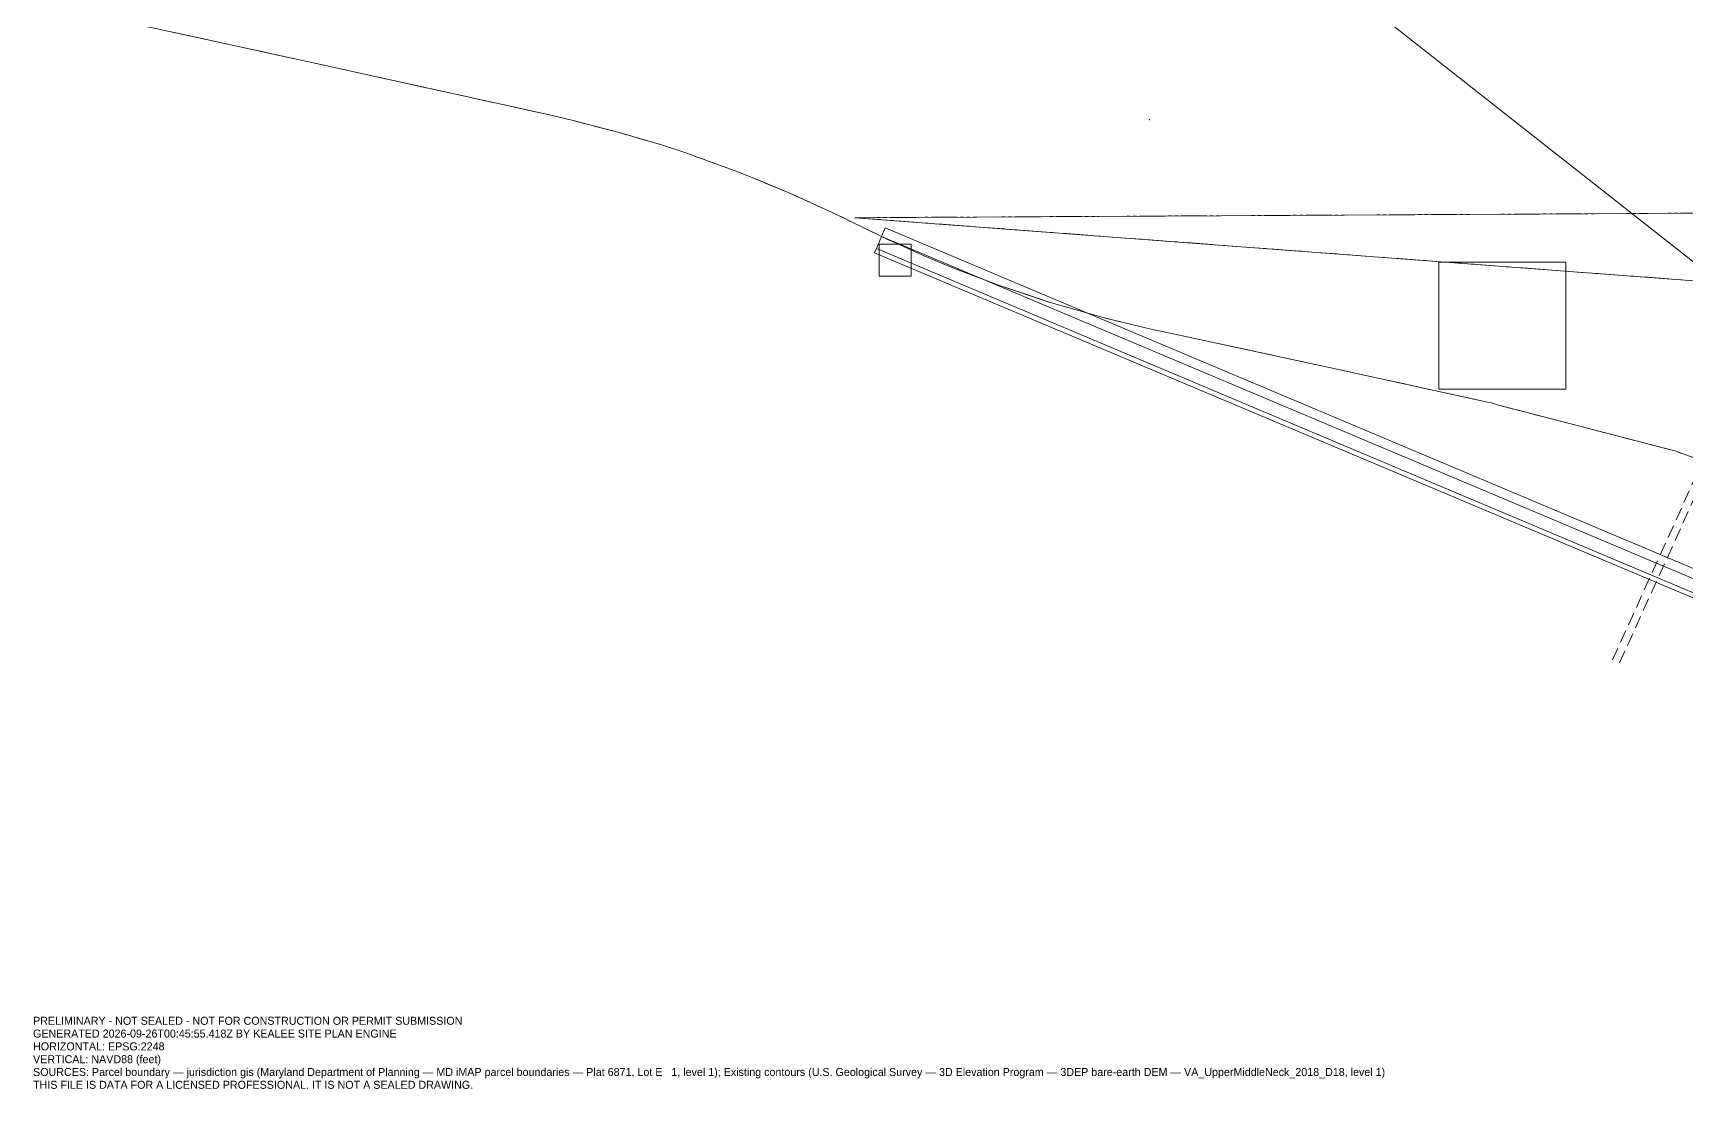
# Model space of a CAD drawing. Extents: x 1368202 to 1368993, y 552252 to 552912.
# Drawn here: x 1368202 to 1368719, y 552252 to 552582 of the extents above; entities that cross this region are included whole.
import ezdxf

# ---------------------------------------------------------------- set-up
doc = ezdxf.new("R2010")
doc.units = 0
doc.linetypes.add('DASHED', pattern=[6, 4, -2])
doc.linetypes.add('PHANTOM', pattern=[13, 8, -1, 1, -1, 1, -1])
for name, color, linetype, lineweight in [('C-ANNO-NPLT', 250, 'Continuous', 0), ('C-LODS', 30, 'PHANTOM', 0), ('C-PVMT', 8, 'Continuous', 0), ('C-SITE-N', 6, 'Continuous', 0), ('C-STRM-AREA', 150, 'PHANTOM', 0), ('C-SWMG', 92, 'Continuous', 0), ('C-TOPO-SPOT', 7, 'Continuous', 0), ('C-TOPO-SURF', 253, 'Continuous', 0), ('C-UTIL', 4, 'DASHED', 0), ('L-PLNT-TREE', 90, 'Continuous', 0), ('V-PROP-BNDY', 7, 'Continuous', 0)]:
    doc.layers.add(name, color=color, linetype=linetype, lineweight=lineweight)

msp = doc.modelspace()

# ---------------------------------------------------------------- linework, layer by layer
at = {"layer": 'C-LODS'}
msp.add_lwpolyline([(1368799.82, 552498.37), (1368763.66, 552525.67), (1368458.71, 552524.03), (1368799.82, 552498.37)], close=True, dxfattribs=at)
at = {"layer": 'C-PVMT'}
for points in [[(1368467.04, 552518.12), (1368991.67, 552296.95), (1368992.83, 552299.72), (1368468.21, 552520.88), (1368467.04, 552518.12)], [(1368464.9, 552513.05), (1368989.53, 552291.89), (1368990.11, 552293.27), (1368465.49, 552514.43), (1368464.9, 552513.05)]]:
    msp.add_lwpolyline(points, close=True, dxfattribs=at)
at = {"layer": 'C-SITE-N'}
for points in [[(1368663.89, 552821.1), (1368603.71, 552602.27), (1368776.49, 552466.29), (1368979.73, 552422), (1368946.89, 552765.82), (1368944.26, 552792.15), (1368922.45, 552802.35), (1368663.89, 552821.1)], [(1368799.82, 552498.37), (1368763.66, 552525.67), (1368458.71, 552524.03), (1368799.82, 552498.37)]]:
    msp.add_lwpolyline(points, close=True, dxfattribs=at)
at = {"layer": 'C-STRM-AREA'}
msp.add_lwpolyline([(1368788.56, 552424.57), (1368714.81, 552451.2), (1368659.5, 552465.52), (1368658.03, 552466.13), (1368656.28, 552466.43), (1368607.42, 552477.12), (1368561.03, 552487.16), (1368554.79, 552488.48), (1368551.69, 552489.08), (1368544.33, 552490.86), (1368536.24, 552492.84), (1368528.56, 552495.02), (1368519.09, 552497.77), (1368503.93, 552502.84), (1368490.39, 552507.95), (1368484.53, 552510.38), (1368479.63, 552512.4), (1368467.04, 552518.12), (1368452.8, 552525.1), (1368437.92, 552531.93), (1368427.11, 552536.34), (1368420.97, 552538.79), (1368420.17, 552539.11), (1368405.34, 552544.47), (1368397.99, 552546.9), (1368385.05, 552550.62), (1368370.73, 552554.36), (1368363.33, 552556.15), (1368287.65, 552572.82), (1368202.02, 552591.49)], dxfattribs=at)
at = {"layer": 'C-SWMG'}
msp.add_lwpolyline([(1368641.1, 552470.41), (1368680.8, 552470.41), (1368680.8, 552510.11), (1368641.1, 552510.11), (1368641.1, 552470.41)], close=True, dxfattribs=at)
at = {"layer": 'C-TOPO-SPOT'}
msp.add_point((1368550.71, 552554.69), dxfattribs=at)
at = {"layer": 'C-TOPO-SURF'}
msp.add_lwpolyline([(1368465.49, 552514.43), (1368990.11, 552293.27), (1368991.67, 552296.95), (1368467.04, 552518.12), (1368465.49, 552514.43)], close=True, dxfattribs=at)
at = {"layer": 'C-UTIL'}
for points in [[(1368697.56, 552384.92), (1368751.11, 552502.95)], [(1368695.39, 552385.91), (1368744.93, 552495.09)]]:
    msp.add_lwpolyline(points, dxfattribs=at)
at = {"layer": 'L-PLNT-TREE'}
msp.add_lwpolyline([(1368466.27, 552505.71), (1368476.27, 552505.71), (1368476.27, 552515.71), (1368466.27, 552515.71), (1368466.27, 552505.71)], close=True, dxfattribs=at)
at = {"layer": 'V-PROP-BNDY'}
msp.add_lwpolyline([(1368788.56, 552424.57), (1368714.81, 552451.2), (1368659.5, 552465.52), (1368658.03, 552466.13), (1368656.28, 552466.43), (1368607.42, 552477.12), (1368561.03, 552487.16), (1368554.79, 552488.48), (1368551.69, 552489.08), (1368544.33, 552490.86), (1368536.24, 552492.84), (1368528.56, 552495.02), (1368519.09, 552497.77), (1368503.93, 552502.84), (1368490.39, 552507.95), (1368484.53, 552510.38), (1368479.63, 552512.4), (1368467.04, 552518.12), (1368452.8, 552525.1), (1368437.92, 552531.93), (1368427.11, 552536.34), (1368420.97, 552538.79), (1368420.17, 552539.11), (1368405.34, 552544.47), (1368397.99, 552546.9), (1368385.05, 552550.62), (1368370.73, 552554.36), (1368363.33, 552556.15), (1368287.65, 552572.82), (1368202.02, 552591.49)], dxfattribs=at)

# ---------------------------------------------------------------- texts
at = {"layer": 'C-ANNO-NPLT'}
for s, p in [('PRELIMINARY - NOT SEALED - NOT FOR CONSTRUCTION OR PERMIT SUBMISSION', (1368202.02, 552271.89)), ('GENERATED 2026-09-26T00:45:55.418Z BY KEALEE SITE PLAN ENGINE', (1368202.02, 552267.89)), ('VERTICAL: NAVD88 (feet)', (1368202.02, 552259.89)), ('HORIZONTAL: EPSG:2248', (1368202.02, 552263.89)), ('SOURCES: Parcel boundary — jurisdiction gis (Maryland Department of Planning — MD iMAP parcel boundaries — Plat 6871, Lot E   1, level 1); Existing contours (U.S. Geological Survey — 3D Elevation Program — 3DEP bare-earth DEM — VA_UpperMiddleNeck_2018_D18, level 1)', (1368202.02, 552255.89)), ('THIS FILE IS DATA FOR A LICENSED PROFESSIONAL. IT IS NOT A SEALED DRAWING.', (1368202.02, 552251.89))]:
    msp.add_text(s, height=2.5, dxfattribs=at).set_placement(p)

doc.saveas('drawing.dxf')
